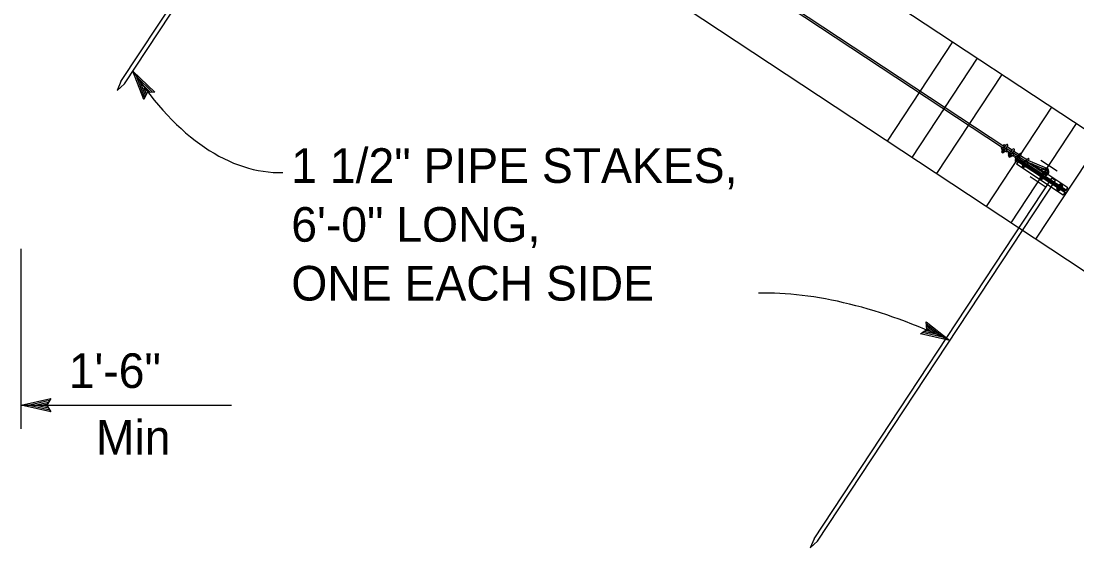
# Model space of a CAD drawing. Extents: x -894 to 866, y -476 to 714.
# Drawn here: x -602.7 to -389.2, y 320.8 to 427.4 of the extents above; entities that cross this region are included whole.
import ezdxf

# ---------------------------------------------------------------- set-up
doc = ezdxf.new("R2010")
doc.units = 0
for name, color, linetype in [('56 Stage 3 Anno', 7, 'Continuous'), ('57 Undefined', 7, 'Continuous'), ('60 Nongeo Data', 7, 'Continuous')]:
    doc.layers.add(name, color=color, linetype=linetype)

msp = doc.modelspace()

# ---------------------------------------------------------------- linework, layer by layer
at = {"layer": '56 Stage 3 Anno'}
for p, q in [((-577.89, 411.51), (-580.06, 417.26)), ((-580.06, 417.26), (-580.06, 417.26)), ((-580.06, 417.26), (-575.66, 412.97)), ((-577.71, 411.89), (-579.3, 416.11)), ((-579.29, 416.1), (-576.09, 412.97)), ((-577.54, 412.28), (-578.55, 414.95)), ((-578.55, 414.95), (-576.48, 412.93)), ((-577.21, 412.91), (-577.89, 411.51)), ((-577.35, 412.62), (-577.79, 413.8)), ((-577.79, 413.8), (-576.91, 412.93)), ((-575.66, 412.97), (-577.21, 412.91)), ((-575.66, 412.97), (-575.66, 412.97)), ((-577.89, 411.51), (-577.89, 411.51)), ((-602.68, 344.91), (-602.68, 381.28)), ((-419.55, 365), (-419.69, 366.55)), ((-419.69, 366.55), (-419.69, 366.55)), ((-419.69, 366.55), (-414.85, 362.77)), ((-419.65, 366.14), (-416.09, 363.36)), ((-419.59, 365.71), (-417.34, 363.95)), ((-419.58, 365.32), (-418.59, 364.55)), ((-420.84, 364.14), (-419.55, 365)), ((-414.85, 362.77), (-420.84, 364.14)), ((-420.84, 364.14), (-420.84, 364.14)), ((-416.11, 363.36), (-420.47, 364.36)), ((-417.34, 363.95), (-420.16, 364.6)), ((-418.59, 364.55), (-419.8, 364.83)), ((-414.85, 362.77), (-414.85, 362.77)), ((-602.68, 349.69), (-596.68, 351.02)), ((-601.28, 349.7), (-596.91, 350.67)), ((-599.91, 349.69), (-597.09, 350.32)), ((-596.68, 351.02), (-597.48, 349.69)), ((-596.68, 351.02), (-596.68, 351.02)), ((-602.68, 349.69), (-560.13, 349.69)), ((-596.68, 348.35), (-602.68, 349.69)), ((-602.68, 349.69), (-602.68, 349.69)), ((-596.89, 348.71), (-601.3, 349.69)), ((-597.13, 349.07), (-599.91, 349.69)), ((-598.53, 349.69), (-597.32, 349.96)), ((-597.3, 349.42), (-598.53, 349.69)), ((-597.48, 349.69), (-596.68, 348.35)), ((-596.68, 348.35), (-596.68, 348.35))]:
    msp.add_line(p, q, dxfattribs=at)
for centre, major_axis, ratio, start_param, end_param in [((-556.18, 471.69), (-8.29, 74.82), 0.541242, 2.323693, 3.096607), ((-421.82, 333.73), (52.16, -29.16), 0.485579, 1.706489, 2.463672)]:
    msp.add_ellipse(centre, major_axis=major_axis, ratio=ratio, start_param=start_param, end_param=end_param, dxfattribs=at)
at = {"layer": '60 Nongeo Data'}
for p, q in [((-403.76, 401.88), (-574.29, 514.36)), ((-404.23, 401.76), (-573.74, 513.57)), ((-582.48, 415.13), (-534.38, 488.06)), ((-581.77, 414.66), (-533.67, 487.59)), ((-454.98, 449.98), (-329.43, 367.18)), ((-468.2, 429.95), (-322.61, 333.93)), ((-427.51, 403.11), (-414.3, 423.15)), ((-422.5, 399.81), (-409.29, 419.84)), ((-417.49, 396.51), (-404.28, 416.54)), ((-582.48, 415.13), (-583.26, 413.31)), ((-583.26, 413.31), (-581.77, 414.66)), ((-416.39, 409.07), (-415.52, 410.39)), ((-407.48, 389.9), (-394.26, 409.93)), ((-402.47, 386.6), (-389.25, 406.63)), ((-404.5, 401.68), (-403.36, 400.93)), ((-404.35, 401.27), (-404.21, 401.48)), ((-403.92, 402.4), (-404.18, 402.15)), ((-404.18, 401.16), (-404.04, 401.37)), ((-403.96, 401.59), (-403.46, 402.33)), ((-403.96, 401.58), (-403.81, 401.49)), ((-403.92, 402.4), (-403.58, 402.18)), ((-403.66, 401.39), (-403.81, 401.49)), ((-403.76, 401.88), (-403.76, 401.88)), ((-403.66, 401.39), (-403.16, 402.15)), ((-403.47, 401.68), (-402.41, 400.99)), ((-403.27, 401.98), (-402.23, 401.29)), ((-402.6, 400.69), (-402.11, 401.44)), ((-397.46, 383.29), (-384.24, 403.33)), ((-404.4, 400.92), (-404.26, 401.13)), ((-404.4, 400.92), (-404.1, 400.72)), ((-404.31, 401.17), (-404.26, 401.14)), ((-404.25, 401.14), (-403.91, 400.91)), ((-404.1, 400.72), (-403.96, 400.94)), ((-403.96, 401.01), (-403.82, 401.23)), ((-403.8, 400.91), (-403.66, 401.12)), ((-403.39, 401.21), (-402.88, 400.87)), ((-403.14, 400.78), (-402.01, 400.03)), ((-403.04, 400.02), (-402.9, 400.24)), ((-403.04, 400.02), (-402.74, 399.83)), ((-402.99, 400.38), (-402.85, 400.59)), ((-402.95, 400.28), (-402.9, 400.24)), ((-402.9, 400.24), (-402.55, 400.02)), ((-402.83, 400.26), (-402.69, 400.48)), ((-402.74, 399.83), (-402.6, 400.05)), ((-402.61, 400.11), (-402.46, 400.33)), ((-402.6, 400.69), (-402.45, 400.59)), ((-402.31, 400.49), (-402.45, 400.59)), ((-402.44, 400.01), (-402.3, 400.22)), ((-402.41, 400.99), (-402.41, 400.99)), ((-402.31, 400.49), (-401.8, 401.25)), ((-402.11, 400.79), (-401.05, 400.09)), ((-402.05, 400.33), (-401.51, 399.97)), ((-401.92, 401.08), (-400.86, 400.38)), ((-401.79, 399.89), (-400.65, 399.14)), ((-401.68, 399.13), (-401.54, 399.34)), ((-401.63, 399.48), (-401.49, 399.69)), ((-401.59, 399.38), (-401.54, 399.35)), ((-401.54, 399.35), (-401.19, 399.12)), ((-401.47, 399.37), (-401.33, 399.58)), ((-401.25, 399.79), (-401.1, 399.7)), ((-401.25, 399.22), (-401.1, 399.44)), ((-401.24, 399.8), (-400.75, 400.55)), ((-400.95, 399.6), (-401.1, 399.7)), ((-401.08, 399.12), (-400.94, 399.33)), ((-401.05, 400.09), (-401.05, 400.09)), ((-400.95, 399.6), (-400.45, 400.36)), ((-391.41, 393.04), (-400.84, 399.25)), ((-400.72, 399.87), (-399.48, 399.05)), ((-400.68, 399.42), (-399.93, 398.93)), ((-400.08, 398.95), (-400.61, 399.3)), ((-400.56, 400.19), (-399.29, 399.35)), ((-399.68, 398.75), (-399.17, 399.52)), ((-399.38, 398.56), (-398.88, 399.31)), ((-398.86, 399.41), (-398.86, 399.41)), ((-396.48, 399.24), (-393.2, 397.08)), ((-401.68, 399.13), (-401.39, 398.93)), ((-400.98, 399.04), (-401.4, 398.41)), ((-391.97, 392.19), (-401.4, 398.41)), ((-401.39, 398.93), (-401.24, 399.15)), ((-400.16, 398.3), (-401.07, 398.9)), ((-391.55, 392.83), (-400.98, 399.04)), ((-400.5, 399.03), (-400.64, 398.82)), ((-400.64, 398.82), (-395.34, 395.32)), ((-395.2, 395.53), (-400.5, 399.03)), ((-400.26, 397.88), (-400.11, 398.1)), ((-399.96, 397.68), (-400.26, 397.88)), ((-400.2, 398.23), (-400.07, 398.44)), ((-400.17, 398.51), (-399.4, 398)), ((-399.4, 398), (-400.17, 398.51)), ((-399.82, 397.9), (-400.16, 398.13)), ((-400.05, 398.12), (-399.91, 398.33)), ((-399.96, 397.68), (-399.82, 397.89)), ((-399.82, 397.97), (-399.68, 398.19)), ((-399.76, 397.87), (-399.81, 397.9)), ((-399.69, 398.5), (-399.04, 398.06)), ((-399.68, 398.75), (-399.53, 398.66)), ((-399.65, 397.87), (-399.52, 398.08)), ((-396.56, 395.92), (-399.61, 397.93)), ((-399.6, 399.13), (-399.6, 399.13)), ((-399.16, 398.81), (-399.53, 399.05)), ((-399.38, 398.56), (-399.53, 398.66)), ((-399.18, 398.86), (-399.18, 398.86)), ((-399.17, 398.86), (-396.48, 397.1)), ((-399.15, 398.43), (-396.25, 396.54)), ((-399.12, 398.84), (-396.01, 397.53)), ((-399.06, 398.78), (-399.06, 398.78)), ((-396.47, 396.57), (-399.03, 398.26)), ((-398.98, 399.16), (-395.27, 397.6)), ((-395.79, 396.83), (-398.29, 398.48)), ((-395.84, 396.73), (-396.49, 397.25)), ((-395.51, 397.24), (-396.37, 397.4)), ((-395.51, 397.24), (-396.37, 397.4)), ((-395.51, 397.24), (-396.37, 397.4)), ((-395.51, 397.24), (-396.37, 397.4)), ((-395.51, 397.24), (-396.37, 397.4)), ((-395.51, 397.24), (-396.37, 397.4)), ((-395.51, 397.24), (-396.37, 397.4)), ((-395.51, 397.24), (-396.37, 397.4)), ((-396.36, 395.86), (-395.49, 397.17)), ((-395.47, 397.42), (-396.1, 397.54)), ((-395.47, 397.42), (-396.1, 397.54)), ((-395.47, 397.42), (-396.1, 397.54)), ((-395.47, 397.42), (-396.1, 397.54)), ((-395.47, 397.42), (-396.1, 397.54)), ((-395.47, 397.42), (-396.1, 397.54)), ((-395.47, 397.42), (-396.1, 397.54)), ((-395.47, 397.42), (-396.1, 397.54)), ((-442.32, 322.64), (-394.22, 395.57)), ((-441.62, 322.18), (-393.52, 395.11)), ((-398.65, 395.96), (-395.37, 393.79)), ((-396.65, 395.5), (-396.51, 395.72)), ((-396.36, 395.3), (-396.65, 395.5)), ((-396.6, 395.85), (-396.46, 396.06)), ((-395.8, 395.62), (-396.57, 396.13)), ((-396.21, 395.52), (-396.56, 395.75)), ((-396.45, 395.74), (-396.3, 395.96)), ((-396.05, 396.66), (-396.37, 396.92)), ((-396.36, 395.3), (-396.21, 395.52)), ((-396.22, 395.59), (-396.08, 395.81)), ((-396.16, 395.49), (-396.21, 395.52)), ((-396.08, 396.12), (-395.43, 395.69)), ((-396.07, 396.38), (-395.75, 396.86)), ((-396.07, 396.38), (-395.92, 396.28)), ((-396.05, 395.49), (-395.91, 395.7)), ((-391.65, 392.68), (-396.01, 395.56)), ((-395.55, 396.43), (-395.93, 396.68)), ((-395.78, 396.18), (-395.92, 396.28)), ((-395.77, 396.18), (-395.45, 396.67)), ((-395.58, 396.48), (-395.58, 396.48)), ((-391.32, 393.18), (-395.44, 395.89)), ((-395.34, 395.32), (-395.2, 395.53)), ((-391, 393.67), (-395.07, 396.36)), ((-393.52, 395.11), (-394.22, 395.57)), ((-393.26, 393.45), (-393.12, 393.66)), ((-392.87, 393.12), (-393.22, 393.35)), ((-392.57, 393.3), (-393.12, 393.66)), ((-393.11, 393.33), (-392.96, 393.55)), ((-392.67, 393.36), (-393.04, 393.6)), ((-392.91, 393.71), (-393, 393.58)), ((-392.77, 393.93), (-392.91, 393.72)), ((-392.88, 393.19), (-392.74, 393.41)), ((-392.82, 393.08), (-392.87, 393.12)), ((-392.67, 394.36), (-392.81, 394.15)), ((-392.51, 394.33), (-392.77, 393.93)), ((-392.62, 393.52), (-392.71, 393.38)), ((-392.71, 393.09), (-392.57, 393.3)), ((-392.5, 394.26), (-392.64, 394.04)), ((-392.53, 393.77), (-392.63, 393.62)), ((-392.47, 393.74), (-392.62, 393.52)), ((-392.56, 394.36), (-392.51, 394.33)), ((-392.36, 394.55), (-392.51, 394.33)), ((-392.51, 394.33), (-392.16, 394.1)), ((-392.22, 394.13), (-392.47, 393.74)), ((-392.27, 394.11), (-392.42, 393.9)), ((-392.36, 394.55), (-392.07, 394.35)), ((-392.12, 394), (-392.26, 393.79)), ((-392.07, 394.35), (-392.21, 394.13)), ((-391.55, 392.83), (-391.97, 392.19)), ((-391.41, 393.04), (-391, 393.67)), ((-442.32, 322.64), (-443.11, 320.83)), ((-443.11, 320.83), (-441.62, 322.18))]:
    msp.add_line(p, q, dxfattribs=at)
for centre, radius, start, end in [((-404.33, 401.59), 0.196, 66.7128, 153.8706), ((-404.15, 401.99), 0.24, 245.8566, 322.5895), ((-403.84, 401.77), 0.137, 53.5016, 149.9504), ((-403.53, 401.57), 0.137, 323.2341, 59.683), ((-403.32, 402.23), 0.179, 333.9508, 142.7533), ((-403.21, 401.37), 0.24, 150.595, 227.328), ((-401.97, 401.33), 0.179, 333.9508, 142.7533), ((-404.24, 401.26), 0.11, 173.2812, 299.9033), ((-404, 401.19), 0.181, 188.6643, 284.9733), ((-403.85, 401), 0.107, 171.9484, 301.8693), ((-403.51, 401.05), 0.196, 319.3139, 46.4717), ((-402.97, 400.7), 0.196, 66.7128, 153.8706), ((-402.88, 400.36), 0.11, 173.2812, 299.9033), ((-402.79, 401.09), 0.24, 245.8566, 322.5895), ((-402.65, 400.29), 0.181, 188.6643, 284.9733), ((-402.49, 400.88), 0.137, 53.5016, 149.9504), ((-402.5, 400.1), 0.107, 171.9484, 301.8693), ((-402.18, 400.67), 0.137, 323.2341, 59.683), ((-401.86, 400.48), 0.24, 150.595, 227.328), ((-402.16, 400.16), 0.196, 319.3139, 46.4717), ((-401.61, 399.8), 0.196, 66.7128, 153.8706), ((-401.53, 399.47), 0.11, 173.2812, 299.9033), ((-401.44, 400.2), 0.24, 245.8566, 322.5895), ((-401.29, 399.4), 0.181, 188.6643, 284.9733), ((-401.13, 399.98), 0.137, 53.5016, 149.9504), ((-400.61, 400.44), 0.179, 333.9508, 142.7533), ((-400.82, 399.78), 0.137, 323.2341, 60.3724), ((-400.5, 399.58), 0.24, 150.595, 227.328), ((-400.8, 399.26), 0.196, 319.3139, 46.4717), ((-399.04, 399.4), 0.179, 330.4312, 139.2338), ((-401.14, 399.21), 0.107, 171.9484, 301.8693), ((-400.04, 398.76), 0.196, 66.7128, 153.8706), ((-400.1, 398.21), 0.107, 171.3152, 301.2361), ((-399.86, 398.15), 0.181, 188.2113, 284.5202), ((-399.87, 399.16), 0.24, 245.8566, 322.5895), ((-399.71, 397.96), 0.11, 173.2812, 299.9033), ((-399.56, 398.94), 0.137, 53.5016, 149.9504), ((-399.25, 398.74), 0.137, 323.2341, 59.683), ((-398.93, 398.54), 0.24, 150.595, 227.328), ((-399.23, 398.22), 0.196, 319.3139, 46.4717), ((-396.01, 397.24), 0.479, 178.2395, 222.6957), ((-396.01, 397.24), 0.479, 178.2395, 222.6957), ((-396.01, 397.24), 0.479, 178.2395, 222.6957), ((-396.01, 397.24), 0.479, 178.2395, 222.6957), ((-396.01, 397.24), 0.479, 178.2395, 222.6957), ((-396.01, 397.24), 0.479, 178.2395, 222.6957), ((-396.01, 397.24), 0.479, 178.2395, 222.6957), ((-396.01, 397.24), 0.479, 178.2395, 222.6957), ((-396.11, 397.23), 0.304, 86.3691, 147.6598), ((-396.11, 397.23), 0.304, 86.3691, 147.6598), ((-396.11, 397.23), 0.304, 86.3691, 147.6598), ((-396.11, 397.23), 0.304, 86.3691, 147.6598), ((-396.11, 397.23), 0.304, 86.3691, 147.6598), ((-396.11, 397.23), 0.304, 86.3691, 147.6598), ((-396.11, 397.23), 0.304, 86.3691, 147.6598), ((-396.11, 397.23), 0.304, 86.3691, 147.6598), ((-395.56, 396.92), 0.736, 269.2, 67.3993), ((-395.56, 396.92), 0.509, 275.0715, 80.01), ((-395.56, 396.92), 0.322, 282.6994, 80.0243), ((-396.44, 396.38), 0.196, 66.7128, 153.8706), ((-396.49, 395.83), 0.107, 171.3152, 301.2361), ((-396.26, 395.77), 0.181, 188.2113, 284.5202), ((-396.26, 396.78), 0.24, 245.8566, 322.5895), ((-396.1, 395.58), 0.11, 173.2812, 299.9033), ((-395.96, 396.57), 0.137, 53.5016, 149.9504), ((-395.6, 396.76), 0.178, 326.5923, 146.5923), ((-395.65, 396.36), 0.137, 323.2341, 59.683), ((-395.33, 396.16), 0.24, 150.595, 227.328), ((-395.63, 395.85), 0.196, 319.3139, 46.4717), ((-393.16, 393.43), 0.107, 171.3152, 301.2361), ((-392.92, 393.37), 0.181, 188.2113, 284.5202), ((-392.77, 393.18), 0.11, 173.2812, 299.9033), ((-392.61, 394.27), 0.11, 353.2812, 119.9033), ((-392.46, 394.08), 0.181, 8.2113, 104.5202), ((-392.22, 394.02), 0.107, 351.3152, 121.2361)]:
    msp.add_arc(centre, radius, start, end, dxfattribs=at)

# ---------------------------------------------------------------- texts
at = {"layer": '57 Undefined'}
for s, p in [('1 1/2" PIPE STAKES,', (-548.04, 394.65)), ('6\'-0" LONG,', (-548.04, 382.75)), ('ONE EACH SIDE', (-548.04, 370.85)), ('1\'-6"', (-593.05, 353.17)), ('Min', (-587.55, 339.67))]:
    msp.add_text(s, height=7, dxfattribs=at).set_placement(p)

doc.saveas('drawing.dxf')
